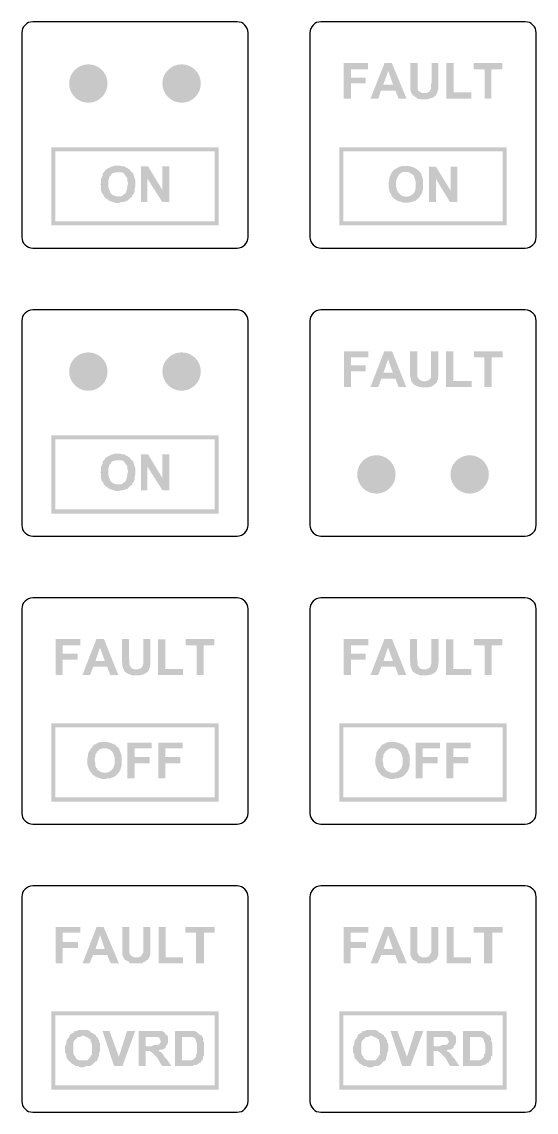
# Model space of a CAD drawing. Header units: millimetres. Extents: x 147 to 357, y 192 to 489.
# Drawn here: x 202.5 to 240, y 269.2 to 348.7 of the extents above; entities that cross this region are included whole.
import ezdxf

# ---------------------------------------------------------------- set-up
doc = ezdxf.new("R2010")
doc.units = ezdxf.units.MM

msp = doc.modelspace()

# ---------------------------------------------------------------- hatches: boundary and pattern name
h = msp.add_hatch(color=256)
edge = h.paths.add_edge_path()
edge.add_arc((207.348, 344.23), 1.4, 0, 360)
h = msp.add_hatch(color=256)
edge = h.paths.add_edge_path()
edge.add_arc((214.148, 344.23), 1.4, 0, 360)
h = msp.add_hatch(color=256)
h.paths.add_polyline_path([(227.559, 344.648), (226.49, 344.648), (226.49, 345.272), (227.738, 345.272), (227.738, 345.719), (225.956, 345.719), (225.956, 343.132), (226.49, 343.132), (226.49, 344.247), (227.559, 344.247)])
h.paths.add_polyline_path([(229.476, 345.719), (228.941, 345.719), (227.917, 343.132), (228.496, 343.132), (228.674, 343.712), (229.743, 343.712), (229.966, 343.132), (230.546, 343.132)])
h.paths.add_polyline_path([(229.565, 344.157), (228.852, 344.157), (229.209, 345.139)], flags=16)
h.paths.add_polyline_path([(232.683, 343.399), (232.772, 343.532), (232.817, 343.712), (232.862, 343.801), (232.862, 343.979), (232.862, 344.157), (232.862, 344.336), (232.862, 345.719), (232.372, 345.719), (232.372, 344.292), (232.327, 344.157), (232.327, 343.979), (232.327, 343.845), (232.283, 343.756), (232.194, 343.621), (232.149, 343.621), (232.016, 343.532), (231.838, 343.532), (231.793, 343.532), (231.66, 343.532), (231.525, 343.621), (231.391, 343.712), (231.347, 343.89), (231.347, 343.934), (231.347, 344.112), (231.347, 344.292), (231.347, 345.719), (230.813, 345.719), (230.813, 344.336), (230.813, 344.112), (230.813, 343.934), (230.813, 343.801), (230.857, 343.667), (230.902, 343.532), (230.991, 343.399), (231.035, 343.354), (231.169, 343.265), (231.302, 343.176), (231.347, 343.132), (231.48, 343.087), (231.66, 343.087), (231.882, 343.087), (232.06, 343.087), (232.238, 343.132), (232.372, 343.176), (232.416, 343.176), (232.55, 343.265), (232.683, 343.354)])
h.paths.add_polyline_path([(235.268, 343.577), (233.976, 343.577), (233.976, 345.719), (233.441, 345.719), (233.441, 343.132), (235.268, 343.132)])
h.paths.add_polyline_path([(236.738, 345.272), (237.54, 345.272), (237.54, 345.719), (235.446, 345.719), (235.446, 345.272), (236.248, 345.272), (236.248, 343.132), (236.738, 343.132)])
h = msp.add_hatch(color=256)
h.paths.add_polyline_path([(204.948, 339.28), (216.548, 339.28), (216.548, 334.18), (204.948, 334.18)], flags=16)
h.paths.add_polyline_path([(204.648, 339.58), (216.848, 339.58), (216.848, 333.88), (204.648, 333.88)])
h = msp.add_hatch(color=256)
h.paths.add_polyline_path([(225.948, 339.28), (237.548, 339.28), (237.548, 334.18), (225.948, 334.18)], flags=16)
h.paths.add_polyline_path([(225.648, 339.58), (237.848, 339.58), (237.848, 333.88), (225.648, 333.88)])
h = msp.add_hatch(color=256)
h.paths.add_polyline_path([(210.407, 337.922), (210.251, 338.026), (210.148, 338.078), (209.992, 338.184), (209.836, 338.184), (209.68, 338.235), (209.525, 338.235), (209.419, 338.235), (209.264, 338.235), (209.108, 338.184), (208.952, 338.132), (208.848, 338.078), (208.744, 338.026), (208.589, 337.922), (208.537, 337.819), (208.433, 337.715), (208.381, 337.559), (208.381, 337.507), (208.329, 337.402), (208.277, 337.246), (208.277, 337.038), (208.225, 336.883), (208.277, 336.777), (208.277, 336.622), (208.277, 336.414), (208.329, 336.258), (208.433, 336.154), (208.485, 335.997), (208.589, 335.893), (208.641, 335.841), (208.744, 335.789), (208.848, 335.686), (209.004, 335.634), (209.16, 335.582), (209.315, 335.53), (209.525, 335.53), (209.577, 335.53), (209.732, 335.582), (209.888, 335.582), (210.044, 335.634), (210.2, 335.686), (210.303, 335.789), (210.407, 335.893), (210.511, 335.945), (210.563, 336.101), (210.667, 336.206), (210.719, 336.362), (210.719, 336.518), (210.771, 336.725), (210.771, 336.883), (210.771, 337.038), (210.771, 337.194), (210.719, 337.35), (210.667, 337.507), (210.615, 337.663), (210.511, 337.767), (210.407, 337.87)])
h.paths.add_polyline_path([(209.94, 337.663), (210.044, 337.559), (210.044, 337.507), (210.148, 337.402), (210.2, 337.246), (210.2, 337.09), (210.251, 336.883), (210.2, 336.831), (210.2, 336.622), (210.148, 336.466), (210.096, 336.31), (210.044, 336.206), (209.94, 336.154), (209.836, 336.049), (209.68, 335.997), (209.525, 335.997), (209.419, 335.997), (209.264, 336.049), (209.108, 336.101), (209.004, 336.206), (208.952, 336.258), (208.9, 336.414), (208.848, 336.518), (208.796, 336.725), (208.796, 336.883), (208.796, 336.986), (208.796, 337.142), (208.848, 337.298), (208.9, 337.455), (209.004, 337.559), (209.056, 337.663), (209.212, 337.715), (209.367, 337.767), (209.525, 337.767), (209.628, 337.767), (209.784, 337.767)], flags=16)
h.paths.add_polyline_path([(211.707, 338.184), (211.187, 338.184), (211.187, 335.582), (211.655, 335.582), (211.655, 337.298), (212.746, 335.582), (213.265, 335.582), (213.265, 338.184), (212.746, 338.184), (212.746, 336.466)])
h = msp.add_hatch(color=256)
h.paths.add_polyline_path([(231.614, 337.644), (231.525, 337.777), (231.436, 337.866), (231.391, 337.912), (231.258, 338.001), (231.124, 338.09), (230.991, 338.135), (230.857, 338.179), (230.679, 338.224), (230.501, 338.224), (230.412, 338.224), (230.233, 338.224), (230.099, 338.179), (229.966, 338.135), (229.877, 338.09), (229.743, 338.001), (229.61, 337.912), (229.521, 337.822), (229.432, 337.688), (229.387, 337.555), (229.343, 337.51), (229.298, 337.377), (229.298, 337.242), (229.254, 337.064), (229.254, 336.886), (229.254, 336.752), (229.254, 336.573), (229.298, 336.439), (229.343, 336.261), (229.432, 336.127), (229.476, 335.993), (229.61, 335.904), (229.61, 335.86), (229.743, 335.771), (229.877, 335.681), (230.01, 335.637), (230.188, 335.592), (230.322, 335.547), (230.501, 335.547), (230.546, 335.547), (230.724, 335.547), (230.902, 335.592), (231.035, 335.637), (231.169, 335.681), (231.302, 335.771), (231.436, 335.904), (231.48, 335.949), (231.569, 336.082), (231.66, 336.217), (231.704, 336.35), (231.749, 336.529), (231.749, 336.707), (231.749, 336.886), (231.749, 337.019), (231.749, 337.197), (231.704, 337.332), (231.66, 337.51)])
h.paths.add_polyline_path([(231.124, 337.377), (231.169, 337.242), (231.213, 337.064), (231.213, 336.886), (231.213, 336.797), (231.213, 336.618), (231.169, 336.439), (231.124, 336.306), (231.035, 336.217), (230.946, 336.127), (230.813, 336.038), (230.679, 335.993), (230.501, 335.993), (230.412, 335.993), (230.233, 336.038), (230.099, 336.127), (230.01, 336.217), (229.966, 336.261), (229.877, 336.395), (229.832, 336.529), (229.788, 336.707), (229.788, 336.886), (229.788, 336.975), (229.788, 337.153), (229.832, 337.287), (229.921, 337.466), (229.966, 337.555), (230.055, 337.644), (230.188, 337.733), (230.322, 337.777), (230.501, 337.777), (230.635, 337.777), (230.768, 337.733), (230.902, 337.644), (231.035, 337.555), (231.08, 337.51)], flags=16)
h.paths.add_polyline_path([(232.683, 338.179), (232.194, 338.179), (232.194, 335.592), (232.683, 335.592), (232.683, 337.287), (233.709, 335.592), (234.244, 335.592), (234.244, 338.179), (233.753, 338.179), (233.753, 336.439)])
h = msp.add_hatch(color=256)
edge = h.paths.add_edge_path()
edge.add_arc((207.348, 323.23), 1.4, 0, 360)
h = msp.add_hatch(color=256)
edge = h.paths.add_edge_path()
edge.add_arc((214.148, 323.23), 1.4, 0, 360)
h = msp.add_hatch(color=256)
h.paths.add_polyline_path([(227.575, 323.68), (226.509, 323.68), (226.509, 324.277), (227.763, 324.277), (227.763, 324.716), (225.976, 324.716), (225.976, 322.111), (226.509, 322.111), (226.509, 323.241), (227.575, 323.241)])
h.paths.add_polyline_path([(229.487, 324.716), (228.922, 324.716), (227.919, 322.111), (228.484, 322.111), (228.703, 322.708), (229.737, 322.708), (229.956, 322.111), (230.521, 322.111)])
h.paths.add_polyline_path([(229.549, 323.147), (228.86, 323.147), (229.204, 324.119)], flags=16)
h.paths.add_polyline_path([(232.777, 322.519), (232.84, 322.708), (232.84, 322.801), (232.872, 322.958), (232.872, 323.147), (232.872, 323.366), (232.872, 324.716), (232.339, 324.716), (232.339, 323.272), (232.339, 323.147), (232.339, 322.958), (232.339, 322.833), (232.307, 322.739), (232.182, 322.614), (232.026, 322.55), (231.868, 322.519), (231.806, 322.519), (231.649, 322.55), (231.524, 322.614), (231.399, 322.739), (231.336, 322.864), (231.336, 322.927), (231.336, 323.084), (231.336, 323.303), (231.336, 324.716), (230.803, 324.716), (230.803, 323.335), (230.803, 323.115), (230.803, 322.958), (230.834, 322.801), (230.865, 322.676), (230.897, 322.519), (230.991, 322.394), (231.022, 322.362), (231.148, 322.237), (231.305, 322.174), (231.367, 322.142), (231.492, 322.111), (231.68, 322.08), (231.868, 322.08), (231.899, 322.08), (232.088, 322.08), (232.245, 322.111), (232.37, 322.142), (232.433, 322.174), (232.558, 322.268), (232.683, 322.362), (232.714, 322.394)])
h.paths.add_polyline_path([(235.285, 322.55), (233.969, 322.55), (233.969, 324.716), (233.435, 324.716), (233.435, 322.111), (235.285, 322.111)])
h.paths.add_polyline_path([(236.758, 324.277), (237.542, 324.277), (237.542, 324.716), (235.472, 324.716), (235.472, 324.277), (236.225, 324.277), (236.225, 322.111), (236.758, 322.111)])
h = msp.add_hatch(color=256)
h.paths.add_polyline_path([(204.948, 318.28), (216.548, 318.28), (216.548, 313.18), (204.948, 313.18)], flags=16)
h.paths.add_polyline_path([(204.648, 318.58), (216.848, 318.58), (216.848, 312.88), (204.648, 312.88)])
h = msp.add_hatch(color=256)
h.paths.add_polyline_path([(210.407, 316.922), (210.251, 317.026), (210.148, 317.078), (209.992, 317.184), (209.836, 317.184), (209.68, 317.235), (209.525, 317.235), (209.419, 317.235), (209.264, 317.235), (209.108, 317.184), (208.952, 317.132), (208.848, 317.078), (208.744, 317.026), (208.589, 316.922), (208.537, 316.819), (208.433, 316.715), (208.381, 316.559), (208.381, 316.507), (208.329, 316.402), (208.277, 316.246), (208.277, 316.038), (208.225, 315.883), (208.277, 315.777), (208.277, 315.622), (208.277, 315.414), (208.329, 315.258), (208.433, 315.154), (208.485, 314.997), (208.589, 314.893), (208.641, 314.841), (208.744, 314.789), (208.848, 314.686), (209.004, 314.634), (209.16, 314.582), (209.315, 314.53), (209.525, 314.53), (209.577, 314.53), (209.732, 314.582), (209.888, 314.582), (210.044, 314.634), (210.2, 314.686), (210.303, 314.789), (210.407, 314.893), (210.511, 314.945), (210.563, 315.101), (210.667, 315.206), (210.719, 315.362), (210.719, 315.518), (210.771, 315.725), (210.771, 315.883), (210.771, 316.038), (210.771, 316.194), (210.719, 316.35), (210.667, 316.507), (210.615, 316.663), (210.511, 316.767), (210.407, 316.87)])
h.paths.add_polyline_path([(209.94, 316.663), (210.044, 316.559), (210.044, 316.507), (210.148, 316.402), (210.2, 316.246), (210.2, 316.09), (210.251, 315.883), (210.2, 315.831), (210.2, 315.622), (210.148, 315.466), (210.096, 315.31), (210.044, 315.206), (209.94, 315.154), (209.836, 315.049), (209.68, 314.997), (209.525, 314.997), (209.419, 314.997), (209.264, 315.049), (209.108, 315.101), (209.004, 315.206), (208.952, 315.258), (208.9, 315.414), (208.848, 315.518), (208.796, 315.725), (208.796, 315.883), (208.796, 315.986), (208.796, 316.142), (208.848, 316.298), (208.9, 316.455), (209.004, 316.559), (209.056, 316.663), (209.212, 316.715), (209.367, 316.767), (209.525, 316.767), (209.628, 316.767), (209.784, 316.767)], flags=16)
h.paths.add_polyline_path([(211.707, 317.184), (211.187, 317.184), (211.187, 314.582), (211.655, 314.582), (211.655, 316.298), (212.746, 314.582), (213.265, 314.582), (213.265, 317.184), (212.746, 317.184), (212.746, 315.466)])
h = msp.add_hatch(color=256)
edge = h.paths.add_edge_path()
edge.add_arc((228.348, 315.73), 1.4, 0, 360)
h = msp.add_hatch(color=256)
edge = h.paths.add_edge_path()
edge.add_arc((235.148, 315.73), 1.4, 0, 360)
h = msp.add_hatch(color=256)
h.paths.add_polyline_path([(206.565, 302.651), (205.488, 302.651), (205.488, 303.271), (206.76, 303.271), (206.76, 303.728), (204.967, 303.728), (204.967, 301.117), (205.488, 301.117), (205.488, 302.226), (206.565, 302.226)])
h.paths.add_polyline_path([(208.488, 303.728), (207.934, 303.728), (206.923, 301.117), (207.478, 301.117), (207.706, 301.704), (208.716, 301.704), (208.944, 301.117), (209.532, 301.117)])
h.paths.add_polyline_path([(208.554, 302.128), (207.869, 302.128), (208.194, 303.107)], flags=16)
h.paths.add_polyline_path([(211.716, 301.377), (211.781, 301.541), (211.846, 301.704), (211.846, 301.802), (211.879, 301.966), (211.879, 302.128), (211.879, 302.357), (211.879, 303.728), (211.358, 303.728), (211.358, 302.291), (211.358, 302.128), (211.358, 301.966), (211.325, 301.834), (211.292, 301.737), (211.195, 301.606), (211.162, 301.606), (211.031, 301.541), (210.868, 301.509), (210.803, 301.509), (210.64, 301.541), (210.51, 301.606), (210.412, 301.737), (210.347, 301.867), (210.347, 301.933), (210.347, 302.096), (210.314, 302.325), (210.314, 303.728), (209.792, 303.728), (209.792, 302.325), (209.792, 302.128), (209.825, 301.933), (209.825, 301.802), (209.857, 301.671), (209.923, 301.509), (209.988, 301.377), (210.02, 301.345), (210.151, 301.247), (210.314, 301.149), (210.38, 301.149), (210.51, 301.084), (210.673, 301.084), (210.868, 301.084), (210.901, 301.084), (211.064, 301.084), (211.227, 301.117), (211.358, 301.149), (211.423, 301.182), (211.553, 301.247), (211.683, 301.345)])
h.paths.add_polyline_path([(214.259, 301.541), (212.955, 301.541), (212.955, 303.696), (212.433, 303.696), (212.433, 301.117), (214.259, 301.117)])
h.paths.add_polyline_path([(215.759, 303.271), (216.541, 303.271), (216.541, 303.728), (214.455, 303.728), (214.455, 303.271), (215.237, 303.271), (215.237, 301.117), (215.759, 301.117)])
h = msp.add_hatch(color=256)
h.paths.add_polyline_path([(227.565, 302.651), (226.488, 302.651), (226.488, 303.271), (227.76, 303.271), (227.76, 303.728), (225.967, 303.728), (225.967, 301.117), (226.488, 301.117), (226.488, 302.226), (227.565, 302.226)])
h.paths.add_polyline_path([(229.488, 303.728), (228.934, 303.728), (227.923, 301.117), (228.478, 301.117), (228.706, 301.704), (229.716, 301.704), (229.944, 301.117), (230.532, 301.117)])
h.paths.add_polyline_path([(229.554, 302.128), (228.869, 302.128), (229.194, 303.107)], flags=16)
h.paths.add_polyline_path([(232.716, 301.377), (232.781, 301.541), (232.846, 301.704), (232.846, 301.802), (232.879, 301.966), (232.879, 302.128), (232.879, 302.357), (232.879, 303.728), (232.358, 303.728), (232.358, 302.291), (232.358, 302.128), (232.358, 301.966), (232.325, 301.834), (232.292, 301.737), (232.195, 301.606), (232.162, 301.606), (232.031, 301.541), (231.868, 301.509), (231.803, 301.509), (231.64, 301.541), (231.51, 301.606), (231.412, 301.737), (231.347, 301.867), (231.347, 301.933), (231.347, 302.096), (231.314, 302.325), (231.314, 303.728), (230.792, 303.728), (230.792, 302.325), (230.792, 302.128), (230.825, 301.933), (230.825, 301.802), (230.857, 301.671), (230.923, 301.509), (230.988, 301.377), (231.02, 301.345), (231.151, 301.247), (231.314, 301.149), (231.38, 301.149), (231.51, 301.084), (231.673, 301.084), (231.868, 301.084), (231.901, 301.084), (232.064, 301.084), (232.227, 301.117), (232.358, 301.149), (232.423, 301.182), (232.553, 301.247), (232.683, 301.345)])
h.paths.add_polyline_path([(235.259, 301.541), (233.955, 301.541), (233.955, 303.696), (233.433, 303.696), (233.433, 301.117), (235.259, 301.117)])
h.paths.add_polyline_path([(236.759, 303.271), (237.541, 303.271), (237.541, 303.728), (235.455, 303.728), (235.455, 303.271), (236.237, 303.271), (236.237, 301.117), (236.759, 301.117)])
h = msp.add_hatch(color=256)
h.paths.add_polyline_path([(204.948, 297.28), (216.548, 297.28), (216.548, 292.18), (204.948, 292.18)], flags=16)
h.paths.add_polyline_path([(204.648, 297.58), (216.848, 297.58), (216.848, 291.88), (204.648, 291.88)])
h = msp.add_hatch(color=256)
h.paths.add_polyline_path([(225.948, 297.28), (237.548, 297.28), (237.548, 292.18), (225.948, 292.18)], flags=16)
h.paths.add_polyline_path([(225.648, 297.58), (237.848, 297.58), (237.848, 291.88), (225.648, 291.88)])
h = msp.add_hatch(color=256)
h.paths.add_polyline_path([(209.577, 295.761), (209.472, 295.865), (209.42, 295.918), (209.316, 296.022), (209.16, 296.074), (209.056, 296.126), (208.899, 296.178), (208.69, 296.23), (208.533, 296.23), (208.429, 296.23), (208.273, 296.23), (208.117, 296.178), (207.96, 296.126), (207.908, 296.074), (207.752, 296.022), (207.648, 295.865), (207.596, 295.813), (207.491, 295.657), (207.387, 295.551), (207.387, 295.499), (207.335, 295.395), (207.335, 295.239), (207.283, 295.03), (207.283, 294.873), (207.283, 294.768), (207.283, 294.56), (207.335, 294.404), (207.387, 294.247), (207.439, 294.142), (207.544, 293.985), (207.648, 293.881), (207.648, 293.829), (207.752, 293.777), (207.908, 293.673), (208.064, 293.621), (208.221, 293.567), (208.377, 293.515), (208.533, 293.515), (208.585, 293.515), (208.742, 293.567), (208.952, 293.567), (209.056, 293.621), (209.212, 293.673), (209.368, 293.777), (209.472, 293.881), (209.525, 293.933), (209.629, 294.09), (209.681, 294.194), (209.733, 294.352), (209.785, 294.508), (209.785, 294.664), (209.785, 294.873), (209.785, 294.978), (209.785, 295.187), (209.733, 295.343), (209.681, 295.499), (209.629, 295.605)])
h.paths.add_polyline_path([(209.108, 295.499), (209.16, 295.395), (209.212, 295.239), (209.264, 295.083), (209.264, 294.873), (209.264, 294.821), (209.264, 294.612), (209.212, 294.456), (209.16, 294.3), (209.056, 294.194), (209.004, 294.142), (208.847, 294.038), (208.69, 293.985), (208.533, 293.985), (208.429, 293.985), (208.273, 294.038), (208.169, 294.09), (208.012, 294.194), (208.012, 294.247), (207.908, 294.352), (207.856, 294.508), (207.856, 294.664), (207.804, 294.873), (207.804, 294.978), (207.856, 295.135), (207.856, 295.291), (207.96, 295.447), (208.012, 295.551), (208.117, 295.605), (208.221, 295.709), (208.377, 295.761), (208.533, 295.761), (208.637, 295.761), (208.795, 295.709), (208.952, 295.657), (209.056, 295.551)], flags=16)
h.paths.add_polyline_path([(211.82, 295.135), (210.724, 295.135), (210.724, 295.761), (211.976, 295.761), (211.976, 296.178), (210.202, 296.178), (210.202, 293.567), (210.724, 293.567), (210.724, 294.664), (211.82, 294.664)])
h.paths.add_polyline_path([(214.061, 295.135), (212.966, 295.135), (212.966, 295.761), (214.218, 295.761), (214.218, 296.178), (212.445, 296.178), (212.445, 293.567), (212.966, 293.567), (212.966, 294.664), (214.061, 294.664)])
h = msp.add_hatch(color=256)
h.paths.add_polyline_path([(230.577, 295.761), (230.472, 295.865), (230.42, 295.918), (230.316, 296.022), (230.16, 296.074), (230.056, 296.126), (229.899, 296.178), (229.69, 296.23), (229.533, 296.23), (229.429, 296.23), (229.273, 296.23), (229.117, 296.178), (228.96, 296.126), (228.908, 296.074), (228.752, 296.022), (228.648, 295.865), (228.596, 295.813), (228.491, 295.657), (228.387, 295.551), (228.387, 295.499), (228.335, 295.395), (228.335, 295.239), (228.283, 295.03), (228.283, 294.873), (228.283, 294.768), (228.283, 294.56), (228.335, 294.404), (228.387, 294.247), (228.439, 294.142), (228.544, 293.985), (228.648, 293.881), (228.648, 293.829), (228.752, 293.777), (228.908, 293.673), (229.064, 293.621), (229.221, 293.567), (229.377, 293.515), (229.533, 293.515), (229.585, 293.515), (229.742, 293.567), (229.952, 293.567), (230.056, 293.621), (230.212, 293.673), (230.368, 293.777), (230.472, 293.881), (230.525, 293.933), (230.629, 294.09), (230.681, 294.194), (230.733, 294.352), (230.785, 294.508), (230.785, 294.664), (230.785, 294.873), (230.785, 294.978), (230.785, 295.187), (230.733, 295.343), (230.681, 295.499), (230.629, 295.605)])
h.paths.add_polyline_path([(230.108, 295.499), (230.16, 295.395), (230.212, 295.239), (230.264, 295.083), (230.264, 294.873), (230.264, 294.821), (230.264, 294.612), (230.212, 294.456), (230.16, 294.3), (230.056, 294.194), (230.004, 294.142), (229.847, 294.038), (229.69, 293.985), (229.533, 293.985), (229.429, 293.985), (229.273, 294.038), (229.169, 294.09), (229.012, 294.194), (229.012, 294.247), (228.908, 294.352), (228.856, 294.508), (228.856, 294.664), (228.804, 294.873), (228.804, 294.978), (228.856, 295.135), (228.856, 295.291), (228.96, 295.447), (229.012, 295.551), (229.117, 295.605), (229.221, 295.709), (229.377, 295.761), (229.533, 295.761), (229.637, 295.761), (229.795, 295.709), (229.952, 295.657), (230.056, 295.551)], flags=16)
h.paths.add_polyline_path([(232.82, 295.135), (231.724, 295.135), (231.724, 295.761), (232.976, 295.761), (232.976, 296.178), (231.202, 296.178), (231.202, 293.567), (231.724, 293.567), (231.724, 294.664), (232.82, 294.664)])
h.paths.add_polyline_path([(235.061, 295.135), (233.966, 295.135), (233.966, 295.761), (235.218, 295.761), (235.218, 296.178), (233.445, 296.178), (233.445, 293.567), (233.966, 293.567), (233.966, 294.664), (235.061, 294.664)])
h = msp.add_hatch(color=256)
h.paths.add_polyline_path([(206.589, 281.628), (205.483, 281.628), (205.483, 282.312), (206.759, 282.312), (206.759, 282.737), (204.972, 282.737), (204.972, 280.094), (205.483, 280.094), (205.483, 281.203), (206.589, 281.203)])
h.paths.add_polyline_path([(208.464, 282.737), (207.953, 282.737), (206.932, 280.094), (207.443, 280.094), (207.698, 280.692), (208.719, 280.692), (208.975, 280.094), (209.573, 280.094)])
h.paths.add_polyline_path([(208.549, 281.117), (207.868, 281.117), (208.209, 282.141)], flags=16)
h.paths.add_polyline_path([(211.701, 280.349), (211.786, 280.519), (211.874, 280.692), (211.874, 280.777), (211.874, 280.947), (211.874, 281.117), (211.874, 281.373), (211.874, 282.737), (211.36, 282.737), (211.36, 281.288), (211.36, 281.117), (211.36, 280.947), (211.36, 280.862), (211.275, 280.777), (211.19, 280.604), (211.02, 280.519), (210.85, 280.519), (210.68, 280.519), (210.509, 280.604), (210.424, 280.692), (210.339, 280.862), (210.339, 280.947), (210.339, 281.117), (210.339, 281.288), (210.339, 282.737), (209.828, 282.737), (209.828, 281.288), (209.828, 281.117), (209.828, 280.947), (209.828, 280.777), (209.828, 280.692), (209.914, 280.519), (209.999, 280.349), (210.169, 280.264), (210.339, 280.179), (210.339, 280.094), (210.509, 280.094), (210.68, 280.094), (210.85, 280.094), (211.105, 280.094), (211.275, 280.094), (211.36, 280.179), (211.446, 280.179), (211.531, 280.264)])
h.paths.add_polyline_path([(214.257, 280.519), (212.98, 280.519), (212.98, 282.737), (212.469, 282.737), (212.469, 280.094), (214.257, 280.094)])
h.paths.add_polyline_path([(215.791, 282.312), (216.557, 282.312), (216.557, 282.737), (214.43, 282.737), (214.43, 282.312), (215.196, 282.312), (215.196, 280.094), (215.791, 280.094)])
h = msp.add_hatch(color=256)
h.paths.add_polyline_path([(227.589, 281.628), (226.483, 281.628), (226.483, 282.312), (227.759, 282.312), (227.759, 282.737), (225.972, 282.737), (225.972, 280.094), (226.483, 280.094), (226.483, 281.203), (227.589, 281.203)])
h.paths.add_polyline_path([(229.464, 282.737), (228.953, 282.737), (227.932, 280.094), (228.443, 280.094), (228.698, 280.692), (229.719, 280.692), (229.975, 280.094), (230.573, 280.094)])
h.paths.add_polyline_path([(229.549, 281.117), (228.868, 281.117), (229.209, 282.141)], flags=16)
h.paths.add_polyline_path([(232.701, 280.349), (232.786, 280.519), (232.874, 280.692), (232.874, 280.777), (232.874, 280.947), (232.874, 281.117), (232.874, 281.373), (232.874, 282.737), (232.36, 282.737), (232.36, 281.288), (232.36, 281.117), (232.36, 280.947), (232.36, 280.862), (232.275, 280.777), (232.19, 280.604), (232.02, 280.519), (231.85, 280.519), (231.68, 280.519), (231.509, 280.604), (231.424, 280.692), (231.339, 280.862), (231.339, 280.947), (231.339, 281.117), (231.339, 281.288), (231.339, 282.737), (230.828, 282.737), (230.828, 281.288), (230.828, 281.117), (230.828, 280.947), (230.828, 280.777), (230.828, 280.692), (230.914, 280.519), (230.999, 280.349), (231.169, 280.264), (231.339, 280.179), (231.339, 280.094), (231.509, 280.094), (231.68, 280.094), (231.85, 280.094), (232.105, 280.094), (232.275, 280.094), (232.36, 280.179), (232.446, 280.179), (232.531, 280.264)])
h.paths.add_polyline_path([(235.257, 280.519), (233.98, 280.519), (233.98, 282.737), (233.469, 282.737), (233.469, 280.094), (235.257, 280.094)])
h.paths.add_polyline_path([(236.791, 282.312), (237.557, 282.312), (237.557, 282.737), (235.43, 282.737), (235.43, 282.312), (236.196, 282.312), (236.196, 280.094), (236.791, 280.094)])
h = msp.add_hatch(color=256)
h.paths.add_polyline_path([(204.948, 276.28), (216.548, 276.28), (216.548, 271.18), (204.948, 271.18)], flags=16)
h.paths.add_polyline_path([(204.648, 276.58), (216.848, 276.58), (216.848, 270.88), (204.648, 270.88)])
h = msp.add_hatch(color=256)
h.paths.add_polyline_path([(225.948, 276.28), (237.548, 276.28), (237.548, 271.18), (225.948, 271.18)], flags=16)
h.paths.add_polyline_path([(225.648, 276.58), (237.848, 276.58), (237.848, 270.88), (225.648, 270.88)])
h = msp.add_hatch(color=256)
h.paths.add_polyline_path([(208.209, 274.208), (208.124, 274.378), (208.124, 274.464), (208.038, 274.634), (207.953, 274.719), (207.868, 274.889), (207.783, 274.889), (207.698, 274.974), (207.528, 275.059), (207.443, 275.147), (207.272, 275.232), (207.102, 275.232), (206.932, 275.232), (206.844, 275.232), (206.674, 275.232), (206.504, 275.147), (206.334, 275.147), (206.334, 275.059), (206.163, 274.974), (205.993, 274.889), (205.993, 274.804), (205.908, 274.634), (205.823, 274.549), (205.738, 274.378), (205.738, 274.208), (205.653, 274.038), (205.653, 273.865), (205.653, 273.78), (205.653, 273.61), (205.738, 273.44), (205.738, 273.269), (205.823, 273.099), (205.908, 273.014), (205.993, 272.929), (206.078, 272.841), (206.163, 272.756), (206.334, 272.671), (206.419, 272.586), (206.589, 272.586), (206.759, 272.501), (206.932, 272.501), (207.017, 272.501), (207.187, 272.586), (207.358, 272.586), (207.443, 272.586), (207.613, 272.671), (207.698, 272.756), (207.868, 272.929), (207.953, 272.929), (208.038, 273.099), (208.038, 273.184), (208.124, 273.355), (208.124, 273.525), (208.209, 273.695), (208.209, 273.865), (208.209, 274.038)])
h.paths.add_polyline_path([(207.613, 274.038), (207.613, 273.865), (207.613, 273.78), (207.613, 273.61), (207.613, 273.44), (207.528, 273.355), (207.443, 273.184), (207.358, 273.099), (207.272, 273.014), (207.102, 273.014), (206.932, 273.014), (206.844, 273.014), (206.674, 273.014), (206.504, 273.099), (206.419, 273.184), (206.419, 273.269), (206.334, 273.355), (206.249, 273.525), (206.249, 273.695), (206.249, 273.865), (206.249, 273.95), (206.249, 274.123), (206.249, 274.293), (206.334, 274.464), (206.419, 274.549), (206.504, 274.634), (206.589, 274.719), (206.759, 274.719), (206.932, 274.804), (207.017, 274.804), (207.187, 274.719), (207.358, 274.634), (207.443, 274.549), (207.528, 274.549), (207.528, 274.378), (207.613, 274.208)], flags=16)
h.paths.add_polyline_path([(210.765, 275.147), (210.169, 275.147), (209.573, 273.269), (208.89, 275.147), (208.379, 275.147), (209.23, 272.586), (209.828, 272.586)])
h.paths.add_polyline_path([(212.895, 273.865), (212.98, 273.95), (212.98, 274.038), (213.065, 274.123), (213.15, 274.293), (213.15, 274.464), (213.15, 274.549), (213.15, 274.719), (213.065, 274.889), (212.98, 274.889), (212.895, 275.059), (212.725, 275.147), (212.64, 275.147), (212.555, 275.147), (212.384, 275.147), (212.129, 275.147), (211.02, 275.147), (211.02, 272.586), (211.531, 272.586), (211.531, 273.695), (211.701, 273.695), (211.786, 273.695), (211.959, 273.61), (212.044, 273.525), (212.129, 273.44), (212.214, 273.355), (212.384, 273.184), (212.725, 272.586), (213.406, 272.586), (213.065, 273.099), (212.895, 273.269), (212.81, 273.44), (212.725, 273.525), (212.64, 273.61), (212.469, 273.695), (212.555, 273.78), (212.725, 273.78)])
h.paths.add_polyline_path([(211.531, 274.038), (211.531, 274.719), (211.959, 274.719), (212.044, 274.719), (212.214, 274.719), (212.384, 274.719), (212.555, 274.634), (212.555, 274.549), (212.64, 274.378), (212.555, 274.208), (212.384, 274.123), (212.299, 274.123), (212.129, 274.123), (211.959, 274.038)], flags=16)
h.paths.add_polyline_path([(215.621, 273.014), (215.706, 273.099), (215.706, 273.269), (215.791, 273.355), (215.791, 273.525), (215.791, 273.695), (215.791, 273.865), (215.791, 274.038), (215.791, 274.208), (215.791, 274.293), (215.706, 274.464), (215.706, 274.634), (215.621, 274.804), (215.451, 274.889), (215.366, 274.974), (215.281, 275.059), (215.11, 275.147), (214.94, 275.147), (214.77, 275.147), (214.6, 275.147), (213.661, 275.147), (213.661, 272.586), (214.6, 272.586), (214.77, 272.586), (214.94, 272.586), (215.11, 272.671), (215.196, 272.671), (215.366, 272.756), (215.451, 272.841), (215.536, 272.841)])
h.paths.add_polyline_path([(214.172, 273.014), (214.172, 274.719), (214.43, 274.719), (214.515, 274.719), (214.685, 274.719), (214.855, 274.719), (214.94, 274.719), (215.11, 274.634), (215.196, 274.464), (215.196, 274.378), (215.281, 274.208), (215.281, 274.038), (215.281, 273.865), (215.281, 273.695), (215.281, 273.525), (215.196, 273.44), (215.196, 273.269), (215.11, 273.184), (215.025, 273.099), (214.855, 273.014), (214.77, 273.014), (214.6, 273.014)], flags=16)
h = msp.add_hatch(color=256)
h.paths.add_polyline_path([(229.209, 274.208), (229.124, 274.378), (229.124, 274.464), (229.038, 274.634), (228.953, 274.719), (228.868, 274.889), (228.783, 274.889), (228.698, 274.974), (228.528, 275.059), (228.443, 275.147), (228.272, 275.232), (228.102, 275.232), (227.932, 275.232), (227.844, 275.232), (227.674, 275.232), (227.504, 275.147), (227.334, 275.147), (227.334, 275.059), (227.163, 274.974), (226.993, 274.889), (226.993, 274.804), (226.908, 274.634), (226.823, 274.549), (226.738, 274.378), (226.738, 274.208), (226.653, 274.038), (226.653, 273.865), (226.653, 273.78), (226.653, 273.61), (226.738, 273.44), (226.738, 273.269), (226.823, 273.099), (226.908, 273.014), (226.993, 272.929), (227.078, 272.841), (227.163, 272.756), (227.334, 272.671), (227.419, 272.586), (227.589, 272.586), (227.759, 272.501), (227.932, 272.501), (228.017, 272.501), (228.187, 272.586), (228.358, 272.586), (228.443, 272.586), (228.613, 272.671), (228.698, 272.756), (228.868, 272.929), (228.953, 272.929), (229.038, 273.099), (229.038, 273.184), (229.124, 273.355), (229.124, 273.525), (229.209, 273.695), (229.209, 273.865), (229.209, 274.038)])
h.paths.add_polyline_path([(228.613, 274.038), (228.613, 273.865), (228.613, 273.78), (228.613, 273.61), (228.613, 273.44), (228.528, 273.355), (228.443, 273.184), (228.358, 273.099), (228.272, 273.014), (228.102, 273.014), (227.932, 273.014), (227.844, 273.014), (227.674, 273.014), (227.504, 273.099), (227.419, 273.184), (227.419, 273.269), (227.334, 273.355), (227.249, 273.525), (227.249, 273.695), (227.249, 273.865), (227.249, 273.95), (227.249, 274.123), (227.249, 274.293), (227.334, 274.464), (227.419, 274.549), (227.504, 274.634), (227.589, 274.719), (227.759, 274.719), (227.932, 274.804), (228.017, 274.804), (228.187, 274.719), (228.358, 274.634), (228.443, 274.549), (228.528, 274.549), (228.528, 274.378), (228.613, 274.208)], flags=16)
h.paths.add_polyline_path([(231.765, 275.147), (231.169, 275.147), (230.573, 273.269), (229.89, 275.147), (229.379, 275.147), (230.23, 272.586), (230.828, 272.586)])
h.paths.add_polyline_path([(233.895, 273.865), (233.98, 273.95), (233.98, 274.038), (234.065, 274.123), (234.15, 274.293), (234.15, 274.464), (234.15, 274.549), (234.15, 274.719), (234.065, 274.889), (233.98, 274.889), (233.895, 275.059), (233.725, 275.147), (233.64, 275.147), (233.555, 275.147), (233.384, 275.147), (233.129, 275.147), (232.02, 275.147), (232.02, 272.586), (232.531, 272.586), (232.531, 273.695), (232.701, 273.695), (232.786, 273.695), (232.959, 273.61), (233.044, 273.525), (233.129, 273.44), (233.214, 273.355), (233.384, 273.184), (233.725, 272.586), (234.406, 272.586), (234.065, 273.099), (233.895, 273.269), (233.81, 273.44), (233.725, 273.525), (233.64, 273.61), (233.469, 273.695), (233.555, 273.78), (233.725, 273.78)])
h.paths.add_polyline_path([(232.531, 274.038), (232.531, 274.719), (232.959, 274.719), (233.044, 274.719), (233.214, 274.719), (233.384, 274.719), (233.555, 274.634), (233.555, 274.549), (233.64, 274.378), (233.555, 274.208), (233.384, 274.123), (233.299, 274.123), (233.129, 274.123), (232.959, 274.038)], flags=16)
h.paths.add_polyline_path([(236.621, 273.014), (236.706, 273.099), (236.706, 273.269), (236.791, 273.355), (236.791, 273.525), (236.791, 273.695), (236.791, 273.865), (236.791, 274.038), (236.791, 274.208), (236.791, 274.293), (236.706, 274.464), (236.706, 274.634), (236.621, 274.804), (236.451, 274.889), (236.366, 274.974), (236.281, 275.059), (236.11, 275.147), (235.94, 275.147), (235.77, 275.147), (235.6, 275.147), (234.661, 275.147), (234.661, 272.586), (235.6, 272.586), (235.77, 272.586), (235.94, 272.586), (236.11, 272.671), (236.196, 272.671), (236.366, 272.756), (236.451, 272.841), (236.536, 272.841)])
h.paths.add_polyline_path([(235.172, 273.014), (235.172, 274.719), (235.43, 274.719), (235.515, 274.719), (235.685, 274.719), (235.855, 274.719), (235.94, 274.719), (236.11, 274.634), (236.196, 274.464), (236.196, 274.378), (236.281, 274.208), (236.281, 274.038), (236.281, 273.865), (236.281, 273.695), (236.281, 273.525), (236.196, 273.44), (236.196, 273.269), (236.11, 273.184), (236.025, 273.099), (235.855, 273.014), (235.77, 273.014), (235.6, 273.014)], flags=16)

# ---------------------------------------------------------------- linework, layer by layer
for points in [[(203.298, 332.23), (218.198, 332.23, 0.414214), (218.998, 333.03), (218.998, 347.93, 0.414214), (218.198, 348.73), (203.298, 348.73, 0.414214), (202.498, 347.93), (202.498, 333.03, 0.414214)], [(224.298, 332.23), (239.198, 332.23, 0.414214), (239.998, 333.03), (239.998, 347.93, 0.414214), (239.198, 348.73), (224.298, 348.73, 0.414214), (223.498, 347.93), (223.498, 333.03, 0.414214)], [(203.298, 311.23), (218.198, 311.23, 0.414214), (218.998, 312.03), (218.998, 326.93, 0.414214), (218.198, 327.73), (203.298, 327.73, 0.414214), (202.498, 326.93), (202.498, 312.03, 0.414214)], [(224.298, 311.23), (239.198, 311.23, 0.414214), (239.998, 312.03), (239.998, 326.93, 0.414214), (239.198, 327.73), (224.298, 327.73, 0.414214), (223.498, 326.93), (223.498, 312.03, 0.414214)], [(203.298, 290.23), (218.198, 290.23, 0.414214), (218.998, 291.03), (218.998, 305.93, 0.414214), (218.198, 306.73), (203.298, 306.73, 0.414214), (202.498, 305.93), (202.498, 291.03, 0.414214)], [(224.298, 290.23), (239.198, 290.23, 0.414214), (239.998, 291.03), (239.998, 305.93, 0.414214), (239.198, 306.73), (224.298, 306.73, 0.414214), (223.498, 305.93), (223.498, 291.03, 0.414214)], [(203.298, 269.23), (218.198, 269.23, 0.414214), (218.998, 270.03), (218.998, 284.93, 0.414214), (218.198, 285.73), (203.298, 285.73, 0.414214), (202.498, 284.93), (202.498, 270.03, 0.414214)], [(224.298, 269.23), (239.198, 269.23, 0.414214), (239.998, 270.03), (239.998, 284.93, 0.414214), (239.198, 285.73), (224.298, 285.73, 0.414214), (223.498, 284.93), (223.498, 270.03, 0.414214)]]:
    msp.add_lwpolyline(points, format="xyb", close=True)

doc.saveas('drawing.dxf')
